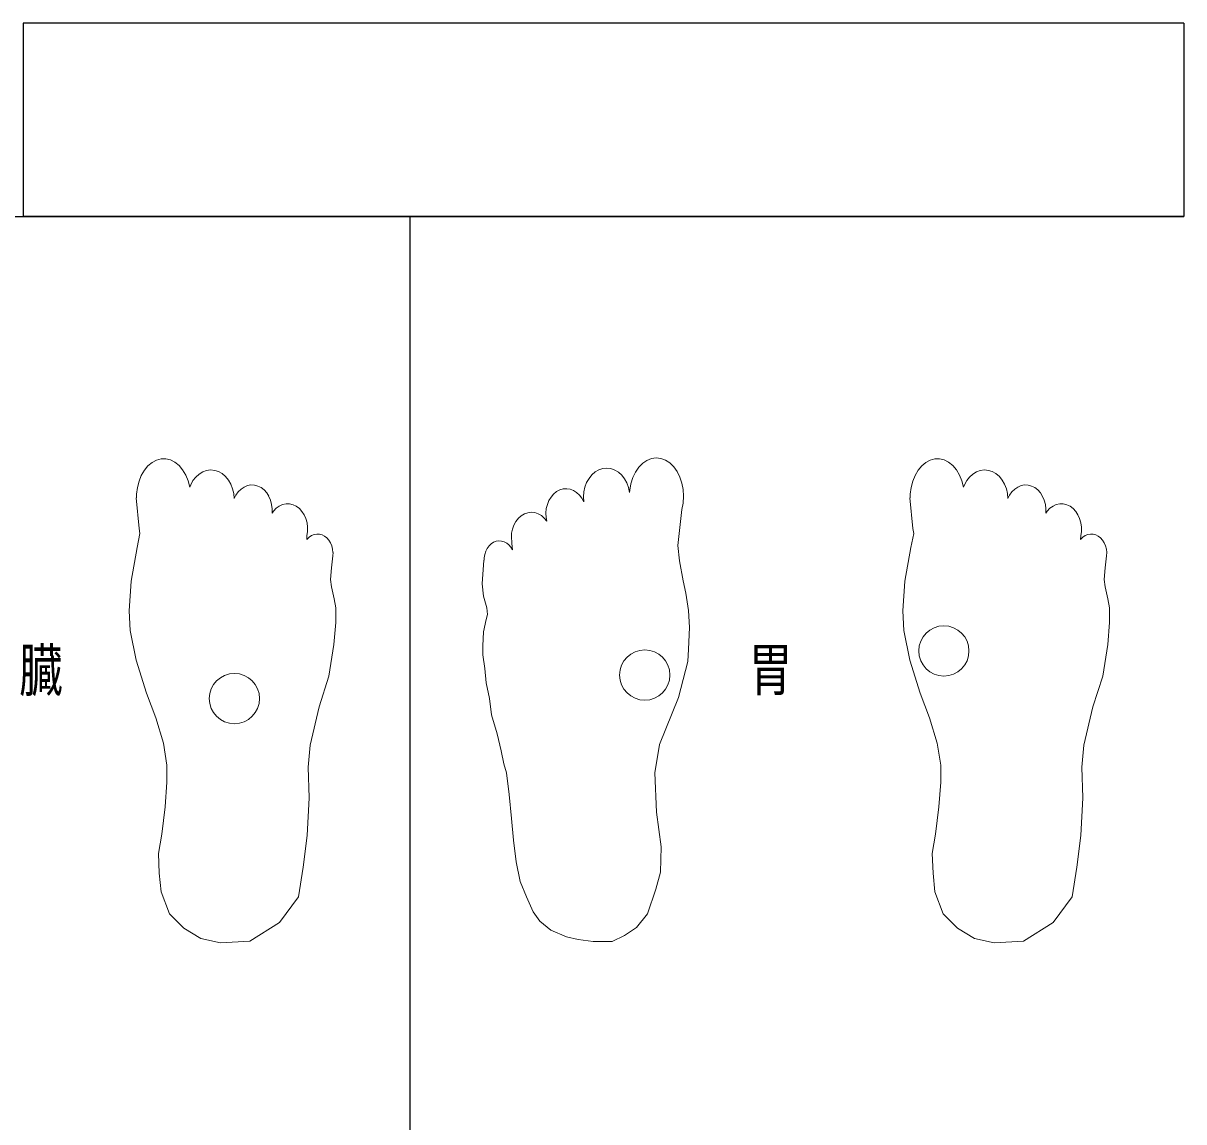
# Model space of a CAD drawing. Units: millimetres on the paper. Extents: x -537 to 0, y 0 to 257.
# Drawn here: x -295.26 to -275.26, y 205 to 223.93 of the extents above; entities that cross this region are included whole.
import ezdxf
from ezdxf.enums import TextEntityAlignment as Align

# ---------------------------------------------------------------- set-up
doc = ezdxf.new("R2010")
doc.units = ezdxf.units.MM
doc.layers.add('1_30', color=7, linetype='Continuous', lineweight=13)
doc.styles.add('ＭＳ ゴシック', font='')
doc.styles.get('ＭＳ ゴシック').set_extended_font_data('MS Gothic')

msp = doc.modelspace()

# ---------------------------------------------------------------- linework, layer by layer
at = {"layer": '1_30', "color": 3, "lineweight": 25}
for p, q in [((-275.262, 223.93), (-295.261, 223.93)), ((-295.261, 223.93), (-295.261, 220.597)), ((-275.262, 223.93), (-275.262, 220.597)), ((-315.261, 220.597), (-275.261, 220.597)), ((-275.262, 220.597), (-295.261, 220.597)), ((-288.595, 200.597), (-288.595, 220.597))]:
    msp.add_line(p, q, dxfattribs=at)
at = {"layer": '1_30'}
for p, q in [((-292.965, 216.403), (-293.041, 216.362)), ((-292.885, 216.424), (-292.965, 216.403)), ((-292.804, 216.424), (-292.885, 216.424)), ((-292.724, 216.405), (-292.804, 216.424)), ((-292.647, 216.365), (-292.724, 216.405)), ((-284.434, 216.428), (-284.512, 216.397)), ((-284.353, 216.439), (-284.434, 216.428)), ((-284.272, 216.43), (-284.353, 216.439)), ((-284.193, 216.401), (-284.272, 216.43)), ((-284.119, 216.353), (-284.193, 216.401)), ((-279.632, 216.403), (-279.708, 216.362)), ((-279.552, 216.424), (-279.632, 216.403)), ((-279.47, 216.424), (-279.552, 216.424)), ((-279.39, 216.405), (-279.47, 216.424)), ((-279.314, 216.365), (-279.39, 216.405)), ((-293.174, 216.229), (-293.226, 216.139)), ((-293.112, 216.304), (-293.174, 216.229)), ((-293.041, 216.362), (-293.112, 216.304)), ((-292.576, 216.308), (-292.647, 216.365)), ((-292.514, 216.233), (-292.576, 216.308)), ((-292.461, 216.145), (-292.514, 216.233)), ((-292.101, 216.224), (-292.168, 216.2)), ((-292.032, 216.232), (-292.101, 216.224)), ((-291.962, 216.226), (-292.032, 216.232)), ((-291.895, 216.204), (-291.962, 216.226)), ((-291.831, 216.169), (-291.895, 216.204)), ((-285.34, 216.234), (-285.404, 216.198)), ((-285.273, 216.256), (-285.34, 216.234)), ((-285.203, 216.263), (-285.273, 216.256)), ((-285.134, 216.255), (-285.203, 216.263)), ((-285.067, 216.231), (-285.134, 216.255)), ((-285.004, 216.194), (-285.067, 216.231)), ((-284.652, 216.279), (-284.709, 216.196)), ((-284.586, 216.347), (-284.652, 216.279)), ((-284.512, 216.397), (-284.586, 216.347)), ((-284.052, 216.287), (-284.119, 216.353)), ((-283.994, 216.206), (-284.052, 216.287)), ((-283.947, 216.111), (-283.994, 216.206)), ((-279.84, 216.229), (-279.892, 216.139)), ((-279.778, 216.304), (-279.84, 216.229)), ((-279.708, 216.362), (-279.778, 216.304)), ((-279.243, 216.308), (-279.314, 216.365)), ((-279.18, 216.233), (-279.243, 216.308)), ((-279.128, 216.145), (-279.18, 216.233)), ((-278.768, 216.224), (-278.835, 216.2)), ((-278.698, 216.232), (-278.768, 216.224)), ((-278.629, 216.226), (-278.698, 216.232)), ((-278.561, 216.204), (-278.629, 216.226)), ((-278.498, 216.169), (-278.561, 216.204)), ((-293.266, 216.038), (-293.293, 215.929)), ((-293.226, 216.139), (-293.266, 216.038)), ((-292.42, 216.045), (-292.461, 216.145)), ((-292.392, 215.936), (-292.42, 216.044)), ((-292.336, 216.049), (-292.375, 215.976)), ((-292.288, 216.111), (-292.336, 216.049)), ((-292.231, 216.162), (-292.288, 216.111)), ((-292.168, 216.2), (-292.231, 216.162)), ((-291.773, 216.12), (-291.831, 216.169)), ((-291.723, 216.059), (-291.773, 216.12)), ((-291.683, 215.988), (-291.723, 216.059)), ((-285.552, 216.017), (-285.582, 215.938)), ((-285.511, 216.088), (-285.552, 216.017)), ((-285.461, 216.149), (-285.511, 216.088)), ((-285.404, 216.198), (-285.461, 216.149)), ((-284.947, 216.143), (-285.004, 216.194)), ((-284.898, 216.081), (-284.947, 216.143)), ((-284.859, 216.009), (-284.898, 216.081)), ((-284.83, 215.93), (-284.859, 216.009)), ((-284.755, 216.101), (-284.789, 215.995)), ((-284.709, 216.196), (-284.755, 216.101)), ((-283.912, 216.006), (-283.947, 216.111)), ((-283.89, 215.894), (-283.912, 216.006)), ((-279.933, 216.038), (-279.96, 215.929)), ((-279.892, 216.139), (-279.933, 216.038)), ((-279.087, 216.045), (-279.128, 216.145)), ((-279.059, 215.935), (-279.087, 216.045)), ((-279.003, 216.049), (-279.042, 215.976)), ((-278.954, 216.111), (-279.003, 216.049)), ((-278.898, 216.162), (-278.954, 216.111)), ((-278.835, 216.2), (-278.898, 216.162)), ((-278.44, 216.12), (-278.498, 216.169)), ((-278.39, 216.059), (-278.44, 216.12)), ((-278.349, 215.988), (-278.39, 216.059)), ((-293.307, 215.814), (-293.309, 215.752)), ((-293.293, 215.929), (-293.307, 215.814)), ((-292.375, 215.976), (-292.392, 215.936)), ((-291.652, 215.91), (-291.683, 215.988)), ((-291.633, 215.826), (-291.652, 215.91)), ((-291.626, 215.739), (-291.633, 215.826)), ((-291.596, 215.8), (-291.626, 215.739)), ((-291.556, 215.857), (-291.596, 215.8)), ((-291.508, 215.903), (-291.556, 215.857)), ((-291.455, 215.939), (-291.508, 215.903)), ((-291.398, 215.963), (-291.455, 215.939)), ((-291.338, 215.974), (-291.398, 215.963)), ((-291.277, 215.971), (-291.338, 215.974)), ((-291.218, 215.956), (-291.277, 215.971)), ((-291.162, 215.928), (-291.218, 215.956)), ((-291.111, 215.888), (-291.162, 215.928)), ((-291.066, 215.838), (-291.111, 215.888)), ((-291.028, 215.779), (-291.066, 215.838)), ((-286.121, 215.818), (-286.166, 215.766)), ((-286.071, 215.859), (-286.121, 215.818)), ((-286.015, 215.889), (-286.071, 215.859)), ((-285.956, 215.906), (-286.015, 215.889)), ((-285.896, 215.91), (-285.956, 215.906)), ((-285.836, 215.901), (-285.896, 215.91)), ((-285.778, 215.879), (-285.836, 215.901)), ((-285.724, 215.845), (-285.778, 215.879)), ((-285.676, 215.8), (-285.724, 215.845)), ((-285.635, 215.745), (-285.676, 215.8)), ((-285.6, 215.854), (-285.607, 215.768)), ((-285.582, 215.938), (-285.6, 215.854)), ((-284.812, 215.845), (-284.83, 215.93)), ((-284.809, 215.882), (-284.812, 215.845)), ((-284.789, 215.995), (-284.809, 215.882)), ((-283.882, 215.779), (-283.89, 215.894)), ((-279.974, 215.814), (-279.975, 215.752)), ((-279.96, 215.929), (-279.974, 215.814)), ((-279.042, 215.976), (-279.059, 215.936)), ((-278.319, 215.91), (-278.349, 215.988)), ((-278.3, 215.826), (-278.319, 215.91)), ((-278.293, 215.739), (-278.3, 215.826)), ((-278.263, 215.8), (-278.293, 215.739)), ((-278.222, 215.857), (-278.263, 215.8)), ((-278.175, 215.903), (-278.222, 215.857)), ((-278.122, 215.939), (-278.175, 215.903)), ((-278.064, 215.963), (-278.122, 215.939)), ((-278.004, 215.974), (-278.064, 215.963)), ((-277.944, 215.971), (-278.004, 215.974)), ((-277.885, 215.956), (-277.944, 215.971)), ((-277.829, 215.928), (-277.885, 215.956)), ((-277.777, 215.888), (-277.829, 215.928)), ((-277.732, 215.838), (-277.777, 215.888)), ((-277.695, 215.778), (-277.732, 215.838)), ((-293.317, 215.751), (-293.266, 215.223)), ((-291, 215.712), (-291.028, 215.778)), ((-290.981, 215.64), (-291, 215.712)), ((-290.972, 215.565), (-290.981, 215.64)), ((-290.848, 215.61), (-290.901, 215.573)), ((-290.791, 215.635), (-290.848, 215.61)), ((-290.732, 215.648), (-290.791, 215.635)), ((-290.671, 215.647), (-290.732, 215.648)), ((-290.612, 215.633), (-290.671, 215.647)), ((-290.555, 215.606), (-290.612, 215.633)), ((-290.503, 215.568), (-290.555, 215.606)), ((-286.229, 215.639), (-286.247, 215.566)), ((-286.202, 215.706), (-286.229, 215.639)), ((-286.165, 215.766), (-286.202, 215.706)), ((-285.602, 215.682), (-285.635, 215.745)), ((-285.607, 215.768), (-285.602, 215.682)), ((-283.909, 215.55), (-283.888, 215.663)), ((-283.888, 215.663), (-283.882, 215.779)), ((-279.984, 215.751), (-279.933, 215.223)), ((-277.666, 215.712), (-277.695, 215.778)), ((-277.647, 215.64), (-277.666, 215.712)), ((-277.639, 215.565), (-277.647, 215.64)), ((-277.515, 215.61), (-277.568, 215.573)), ((-277.458, 215.635), (-277.515, 215.61)), ((-277.399, 215.648), (-277.458, 215.635)), ((-277.338, 215.647), (-277.399, 215.648)), ((-277.279, 215.633), (-277.338, 215.647)), ((-277.222, 215.606), (-277.279, 215.633)), ((-277.17, 215.568), (-277.222, 215.606)), ((-290.974, 215.49), (-290.972, 215.565)), ((-290.948, 215.525), (-290.974, 215.49)), ((-290.901, 215.573), (-290.948, 215.525)), ((-290.458, 215.518), (-290.503, 215.568)), ((-290.419, 215.46), (-290.458, 215.518)), ((-290.39, 215.394), (-290.419, 215.46)), ((-286.728, 215.4), (-286.77, 215.346)), ((-286.679, 215.444), (-286.728, 215.4)), ((-286.624, 215.476), (-286.679, 215.444)), ((-286.566, 215.496), (-286.624, 215.476)), ((-286.506, 215.503), (-286.566, 215.496)), ((-286.445, 215.497), (-286.506, 215.503)), ((-286.387, 215.479), (-286.445, 215.497)), ((-286.332, 215.447), (-286.387, 215.478)), ((-286.282, 215.404), (-286.332, 215.447)), ((-286.239, 215.351), (-286.282, 215.404)), ((-286.247, 215.566), (-286.254, 215.491)), ((-286.254, 215.491), (-286.25, 215.416)), ((-286.25, 215.416), (-286.239, 215.351)), ((-283.982, 214.93), (-283.909, 215.55)), ((-277.641, 215.49), (-277.639, 215.565)), ((-277.615, 215.525), (-277.641, 215.49)), ((-277.568, 215.573), (-277.615, 215.525)), ((-277.124, 215.518), (-277.17, 215.568)), ((-277.086, 215.46), (-277.124, 215.518)), ((-277.056, 215.394), (-277.086, 215.46)), ((-293.266, 215.223), (-293.249, 215.137)), ((-290.37, 215.323), (-290.39, 215.394)), ((-290.36, 215.248), (-290.37, 215.323)), ((-290.361, 215.173), (-290.36, 215.248)), ((-286.829, 215.215), (-286.845, 215.142)), ((-286.804, 215.284), (-286.829, 215.215)), ((-286.77, 215.346), (-286.804, 215.284)), ((-279.933, 215.223), (-279.916, 215.137)), ((-277.036, 215.323), (-277.056, 215.394)), ((-277.027, 215.248), (-277.036, 215.323)), ((-277.027, 215.173), (-277.027, 215.248)), ((-293.249, 215.137), (-293.3, 214.899)), ((-290.372, 215.099), (-290.374, 215.034)), ((-290.371, 215.038), (-290.374, 215.034)), ((-290.372, 215.099), (-290.361, 215.173)), ((-290.335, 215.073), (-290.371, 215.038)), ((-290.294, 215.101), (-290.335, 215.073)), ((-290.249, 215.119), (-290.294, 215.101)), ((-290.203, 215.127), (-290.249, 215.119)), ((-290.157, 215.125), (-290.203, 215.127)), ((-290.111, 215.113), (-290.157, 215.125)), ((-290.068, 215.092), (-290.111, 215.113)), ((-290.029, 215.061), (-290.068, 215.092)), ((-289.994, 215.022), (-290.029, 215.061)), ((-289.965, 214.977), (-289.994, 215.022)), ((-287.111, 215.003), (-287.155, 214.986)), ((-287.065, 215.011), (-287.111, 215.003)), ((-287.018, 215.008), (-287.065, 215.011)), ((-286.973, 214.996), (-287.018, 215.008)), ((-286.845, 215.142), (-286.849, 215.067)), ((-286.849, 215.067), (-286.844, 214.991)), ((-279.916, 215.138), (-279.967, 214.899)), ((-277.038, 215.099), (-277.041, 215.034)), ((-277.038, 215.038), (-277.041, 215.034)), ((-277.038, 215.099), (-277.027, 215.173)), ((-277.001, 215.073), (-277.038, 215.038)), ((-276.96, 215.101), (-277.001, 215.073)), ((-276.916, 215.119), (-276.96, 215.101)), ((-276.87, 215.127), (-276.916, 215.119)), ((-276.824, 215.125), (-276.87, 215.127)), ((-276.778, 215.113), (-276.824, 215.125)), ((-276.735, 215.092), (-276.778, 215.113)), ((-276.695, 215.061), (-276.735, 215.092)), ((-276.661, 215.022), (-276.695, 215.061)), ((-276.632, 214.977), (-276.661, 215.022)), ((-293.3, 214.899), (-293.403, 214.319)), ((-289.944, 214.925), (-289.965, 214.977)), ((-289.929, 214.87), (-289.944, 214.925)), ((-289.923, 214.813), (-289.929, 214.87)), ((-289.924, 214.755), (-289.922, 214.813)), ((-287.29, 214.832), (-287.307, 214.778)), ((-287.265, 214.881), (-287.29, 214.832)), ((-287.233, 214.923), (-287.265, 214.881)), ((-287.196, 214.959), (-287.233, 214.923)), ((-287.155, 214.986), (-287.197, 214.959)), ((-286.93, 214.973), (-286.973, 214.996)), ((-286.891, 214.942), (-286.93, 214.973)), ((-286.857, 214.903), (-286.891, 214.942)), ((-286.828, 214.857), (-286.857, 214.903)), ((-286.844, 214.991), (-286.839, 214.964)), ((-286.839, 214.964), (-286.828, 214.857)), ((-283.982, 214.93), (-283.951, 214.666)), ((-279.967, 214.899), (-280.069, 214.319)), ((-276.61, 214.925), (-276.632, 214.977)), ((-276.596, 214.87), (-276.61, 214.925)), ((-276.589, 214.813), (-276.596, 214.87)), ((-276.591, 214.755), (-276.589, 214.813)), ((-289.924, 214.755), (-289.951, 214.547)), ((-287.323, 214.676), (-287.354, 214.268)), ((-287.318, 214.721), (-287.32, 214.676)), ((-287.308, 214.778), (-287.318, 214.721)), ((-283.951, 214.666), (-283.889, 214.325)), ((-276.591, 214.755), (-276.618, 214.547)), ((-289.951, 214.547), (-289.968, 214.347)), ((-276.618, 214.547), (-276.635, 214.347)), ((-293.403, 214.319), (-293.437, 213.807)), ((-289.968, 214.347), (-289.948, 214.217)), ((-289.948, 214.217), (-289.901, 214.013)), ((-287.354, 214.268), (-287.331, 214.056)), ((-283.889, 214.325), (-283.842, 214.107)), ((-280.069, 214.319), (-280.103, 213.807)), ((-276.635, 214.347), (-276.615, 214.217)), ((-276.615, 214.217), (-276.568, 214.013)), ((-289.901, 214.013), (-289.872, 213.858)), ((-287.331, 214.056), (-287.272, 213.857)), ((-283.842, 214.107), (-283.796, 213.813)), ((-276.568, 214.013), (-276.539, 213.858)), ((-293.437, 213.807), (-293.42, 213.466)), ((-289.872, 213.603), (-289.872, 213.858)), ((-287.272, 213.857), (-287.26, 213.74)), ((-283.796, 213.813), (-283.78, 213.518)), ((-280.103, 213.807), (-280.086, 213.466)), ((-276.539, 213.603), (-276.539, 213.858)), ((-289.906, 213.227), (-289.872, 213.602)), ((-287.284, 213.657), (-287.331, 213.446)), ((-287.26, 213.74), (-287.284, 213.657)), ((-276.573, 213.227), (-276.539, 213.602)), ((-293.42, 213.466), (-293.317, 212.954)), ((-287.331, 213.446), (-287.342, 213.2)), ((-283.78, 213.518), (-283.796, 213.145)), ((-280.086, 213.466), (-279.984, 212.954)), ((-289.992, 212.682), (-289.906, 213.227)), ((-276.658, 212.682), (-276.573, 213.227)), ((-287.342, 213.2), (-287.342, 213.047)), ((-287.342, 213.047), (-287.307, 212.812)), ((-283.796, 213.145), (-283.809, 212.933)), ((-293.317, 212.954), (-293.136, 212.388)), ((-287.307, 212.812), (-287.284, 212.566)), ((-283.971, 212.311), (-283.809, 212.933)), ((-279.984, 212.954), (-279.802, 212.388)), ((-290.162, 212.153), (-289.992, 212.682)), ((-276.829, 212.153), (-276.658, 212.682)), ((-287.284, 212.566), (-287.225, 212.296)), ((-293.136, 212.388), (-292.975, 211.964)), ((-287.225, 212.296), (-287.19, 212.014)), ((-284.295, 211.5), (-283.971, 212.311)), ((-279.802, 212.388), (-279.641, 211.964)), ((-290.316, 211.488), (-290.162, 212.153)), ((-287.19, 212.014), (-287.096, 211.686)), ((-276.982, 211.488), (-276.829, 212.153)), ((-292.975, 211.964), (-292.843, 211.525)), ((-279.641, 211.964), (-279.51, 211.525)), ((-287.096, 211.686), (-287.025, 211.392)), ((-292.843, 211.525), (-292.785, 211.144)), ((-290.35, 211.112), (-290.316, 211.488)), ((-284.376, 211.013), (-284.295, 211.5)), ((-279.51, 211.525), (-279.451, 211.144)), ((-277.016, 211.112), (-276.982, 211.488)), ((-287.025, 211.392), (-286.979, 211.169)), ((-292.785, 211.144), (-292.785, 210.852)), ((-290.333, 210.584), (-290.35, 211.112)), ((-286.979, 211.169), (-286.932, 211.017)), ((-286.932, 211.017), (-286.885, 210.641)), ((-284.349, 210.337), (-284.376, 211.013)), ((-279.451, 211.144), (-279.451, 210.852)), ((-276.999, 210.584), (-277.016, 211.112)), ((-292.785, 210.852), (-292.814, 210.428)), ((-279.451, 210.852), (-279.481, 210.428)), ((-286.885, 210.641), (-286.849, 210.23)), ((-292.814, 210.428), (-292.872, 209.96)), ((-290.367, 209.936), (-290.333, 210.584)), ((-279.481, 210.428), (-279.539, 209.96)), ((-277.034, 209.936), (-276.999, 210.584)), ((-286.849, 210.23), (-286.814, 209.855)), ((-284.268, 209.742), (-284.349, 210.337)), ((-292.872, 209.96), (-292.931, 209.623)), ((-290.435, 209.39), (-290.367, 209.936)), ((-286.814, 209.855), (-286.767, 209.479)), ((-279.539, 209.96), (-279.598, 209.623)), ((-277.102, 209.39), (-277.033, 209.936)), ((-292.931, 209.623), (-292.916, 209.287)), ((-284.279, 209.303), (-284.268, 209.742)), ((-279.598, 209.623), (-279.583, 209.287)), ((-286.767, 209.479), (-286.697, 209.139)), ((-292.916, 209.287), (-292.887, 208.965)), ((-290.52, 208.878), (-290.435, 209.39)), ((-284.361, 209.009), (-284.279, 209.303)), ((-279.583, 209.287), (-279.554, 208.965)), ((-277.187, 208.878), (-277.102, 209.39)), ((-286.697, 209.139), (-286.591, 208.88)), ((-284.502, 208.587), (-284.361, 209.009)), ((-292.887, 208.965), (-292.741, 208.585)), ((-290.844, 208.435), (-290.52, 208.878)), ((-286.591, 208.88), (-286.474, 208.622)), ((-279.554, 208.965), (-279.407, 208.585)), ((-277.511, 208.435), (-277.187, 208.878)), ((-286.474, 208.622), (-286.356, 208.458)), ((-292.741, 208.585), (-292.492, 208.336)), ((-291.356, 208.111), (-290.844, 208.435)), ((-286.356, 208.458), (-286.169, 208.305)), ((-284.69, 208.352), (-284.502, 208.587)), ((-279.407, 208.585), (-279.159, 208.336)), ((-278.023, 208.111), (-277.511, 208.435)), ((-292.492, 208.336), (-292.199, 208.16)), ((-286.169, 208.305), (-285.899, 208.188)), ((-285.112, 208.106), (-284.901, 208.211)), ((-284.901, 208.211), (-284.69, 208.352)), ((-279.159, 208.336), (-278.866, 208.16)), ((-292.2, 208.16), (-291.863, 208.087)), ((-291.863, 208.087), (-291.356, 208.111)), ((-285.899, 208.188), (-285.699, 208.141)), ((-285.699, 208.141), (-285.441, 208.106)), ((-285.441, 208.106), (-285.112, 208.106)), ((-278.866, 208.16), (-278.53, 208.087)), ((-278.53, 208.087), (-278.023, 208.111))]:
    msp.add_line(p, q, dxfattribs=at)
for centre in [(-279.396, 213.115), (-284.55, 212.699), (-291.622, 212.294)]:
    msp.add_circle(centre, 0.433, dxfattribs=at)

# ---------------------------------------------------------------- texts
at = {"layer": '1_30', "style": 'ＭＳ ゴシック', "width": 0.75}
msp.add_text('胃', height=0.733, dxfattribs=at).set_placement((-282.756, 213.163), align=Align.TOP_LEFT)
at = {"layer": '1_30', "insert": (-296.561, 213.15), "char_height": 0.7331, "attachment_point": 1, "style": 'ＭＳ ゴシック'}
msp.add_mtext('\\T1.64;\\W0.75;腎臓', dxfattribs=at)

doc.saveas('drawing.dxf')
